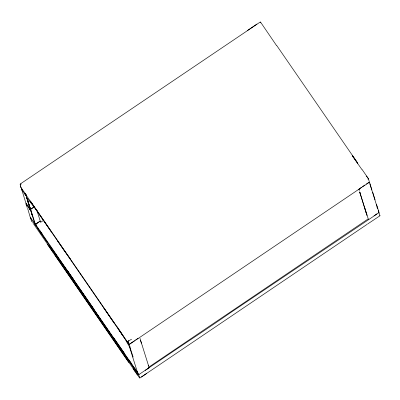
<?xml version="1.0" encoding="UTF-8"?>
<svg xmlns="http://www.w3.org/2000/svg" width="400" height="400" viewBox="0 0 400 400"><rect width="100%" height="100%" fill="white"/><g stroke="black" fill="none" stroke-linecap="round" stroke-linejoin="round"><path stroke-width="0.6" d="M128.315 340.415L128.17 341.415L129.255 344.495L362.665 186.705M21.54 188.945L25.81 202.8L30.315 209.34L34.435 206.69M367.635 223.99L379.945 215.78L378.99 212.65L229.835 313.135A2099.895 1820.84 -39.2 0 1 186.43 342.47L138.61 374.775L116.53 342.765M30.72 217.61L31.09 218.835L32.2 220.205M378.76 212.65L378.84 212.22M363.165 186.385L369.435 182.24L368.53 179L368.015 179.39M35.35 223.275L35.34 224.985L35.82 225.7L112.98 337.72M35.485 223.85L35.315 224.43L35.01 224.395L40.2 221.12L36.065 223.885M24.97 193.575L25.03 193.16M25.44 195.08L22.1 190.14L22.31 189.78L21.425 188.495L21.395 189.085M114.28 323.225L103.535 307.625M24.955 193.35L25.23 194.415L26.13 195.515M21.225 187.31L20.955 187.545L20.305 185.215M26.52 205.44L26.03 203.745L26.31 203.515M378.385 210.62L378.96 212.2L378.5 212.76M129.68 344.215L128.98 344.425L126.13 340.425M146.52 369.57L149.155 367.755L148.2 365.205M374.005 215.85L377 213.79M247.455 30.505L256.92 24.065M141.385 377.035L146.525 373.555M37.24 223.605L35.745 224.58L35.525 224.3L35.135 224.56L36.4 226.315M129.565 344.075L134.605 340.655M135.615 339.97L138.135 338.265M34.76 223.605L30.53 209.54L34.205 206.855M43.22 220.56L40.63 222.31L36.775 210.005M118.71 345.925L49.755 245.83L73.2 279.97M359.385 188.78L361.395 187.42M362.405 186.74L364.92 185.04M366.43 184.02L368.945 182.32L369.66 182.51M149.265 366.835L368.05 218.995M367.13 224.33L139.785 378.065L139.38 377.825L139.155 377.1L139.465 377.055L138.61 374.775M145.18 370.37L146.17 369.715M147.665 368.735L149.155 367.755L148.925 367.14M128.18 341.18L131.575 339.245M133.935 368.16L137.7 372.67L137.71 373.64L138.49 374.64L139.055 374.355L138.3 374.215L137.595 371.965M32.11 221.415L31.78 221.58L31.455 220.96L30.53 217.735M27.165 207.58L26.03 203.745L26.69 203.455M30.135 209.085L30.61 209.27M260.275 21.99L20.18 184.045L20.375 185.315M21.32 184.08L20.26 184.145L20.19 184.755M25.79 194.415L24.925 193.425M127.915 342.325L127.18 341.91L127.815 342.855M378.96 212.2L378.25 211.095M30.53 209.54L29.77 208.29L30.27 209.5M30.895 210.715L30.55 210.055M27.62 208.355L30.34 217.62L35.595 225.255M260.46 21.985L276.31 45.235M63.775 249.915L36.06 209.655L26.925 197.87L35.82 225.7M359.365 190.14L358.88 189.12L359.185 190.235M366.385 176.025L368.14 178.39L368.185 179.01M352.155 155.72L361.885 169.49M60.6 261.61L67.025 270.34L137.025 371.75L134.41 367.86M25.345 194.78L25.23 194.415L25.995 195.635M63.77 249.86L69.265 257.44M70 258.45L70.73 259.46M135.675 372.175L111.575 337.165M139.35 377.465L136.365 373.15M42.5 218.605L30.415 201.035M57.355 256.7L58.72 258.64M53.35 252.63L33.595 223.935M110.9 336.19L59.99 262.44M30.17 201.075L32.635 204.59M35.525 224.3L94.035 309.33M128.47 359.33L131.955 364.325M36.06 209.625L51.135 231.515M124.17 353.025L113.425 337.425M82.265 293.02L138 374.025L129.445 346.73L124.505 338.08L118.61 329.505M123.705 353.3L128.015 359.53M368.43 178.695L362.105 169.5M57.275 240.44L124.505 338.08M42.045 234.725L39.595 231.18L47.075 241.925M276.505 45.2L357.84 163.295M26.575 195.46L20.955 187.545L20.535 186.14M128.575 343.565L43.18 219.575M37.705 228.315L39.135 230.39M50.105 246.32L51.55 248.415M65.725 268.995L81.6 292.05M47.46 244.385L128.795 362.48M133.015 368.595L137.515 375.13M36.06 209.655L25.695 194.465L25.835 195.01M67.185 270.245L73.655 279.675M86.805 299.655L100.345 319.375M352.485 155.555L357.74 163.29M26.03 203.745L30.005 209.84L29.945 208.885M54.025 253.605L59.66 261.95M60.06 260.6L62.38 264.05M63.38 265.53L64.375 267.005M117.215 326.895L118.85 329.33M29.92 208.045L30.18 208.435M119.185 329.845L120.18 331.375M120.84 332.395L122.17 334.435M40.09 230.895L42.415 234.48M368.485 219.595L364.365 206.875M32.705 222.425L33.3 223.43M128.98 344.425L130.14 347.21M378.31 212.21L378.495 212.55L378.38 212.09M33.86 221.34L35.23 224.435M369.765 183.115L371.85 190.015M30.49 209.305L29.47 206.18M29.04 205.57L29.725 207.86M376.985 207.05L377.54 208.405M25.695 194.465L26.025 195.35M140.485 340.22L142.055 345.04M32.31 215.385L31.73 213.53M133.14 357.065L129.635 346.285M31.32 212.74L32.23 215.41M359.75 192.035L360.7 195.07M28.175 202.21L26.545 197.175M28.135 202.34L30.46 209.49M378.66 211.23L376.46 204.29M372.69 192.19L375.035 199.77M369.845 183.725L377.725 208.855M142.13 345.245L148.525 365.68M25.835 194.57L26.785 197.605M26.955 198.155L27.305 199.26M27.46 199.76L29.295 205.62M29.615 206.98L31.21 212.06M28.83 204.56L29.62 207.08M379.855 215.455L379.945 215.78M141.44 343.255L139.995 338.35M28.3 203.325L26.985 198.4M130.385 348.69L130.735 350.235M21.7 189.465L21.76 190.04M30.315 217.34L30.34 217.62M26.18 204.155L26.2 204.43M260.62 22.505L260.645 22.9M366.93 215.21L359.7 191.99L366.93 215.21"/></g></svg>
